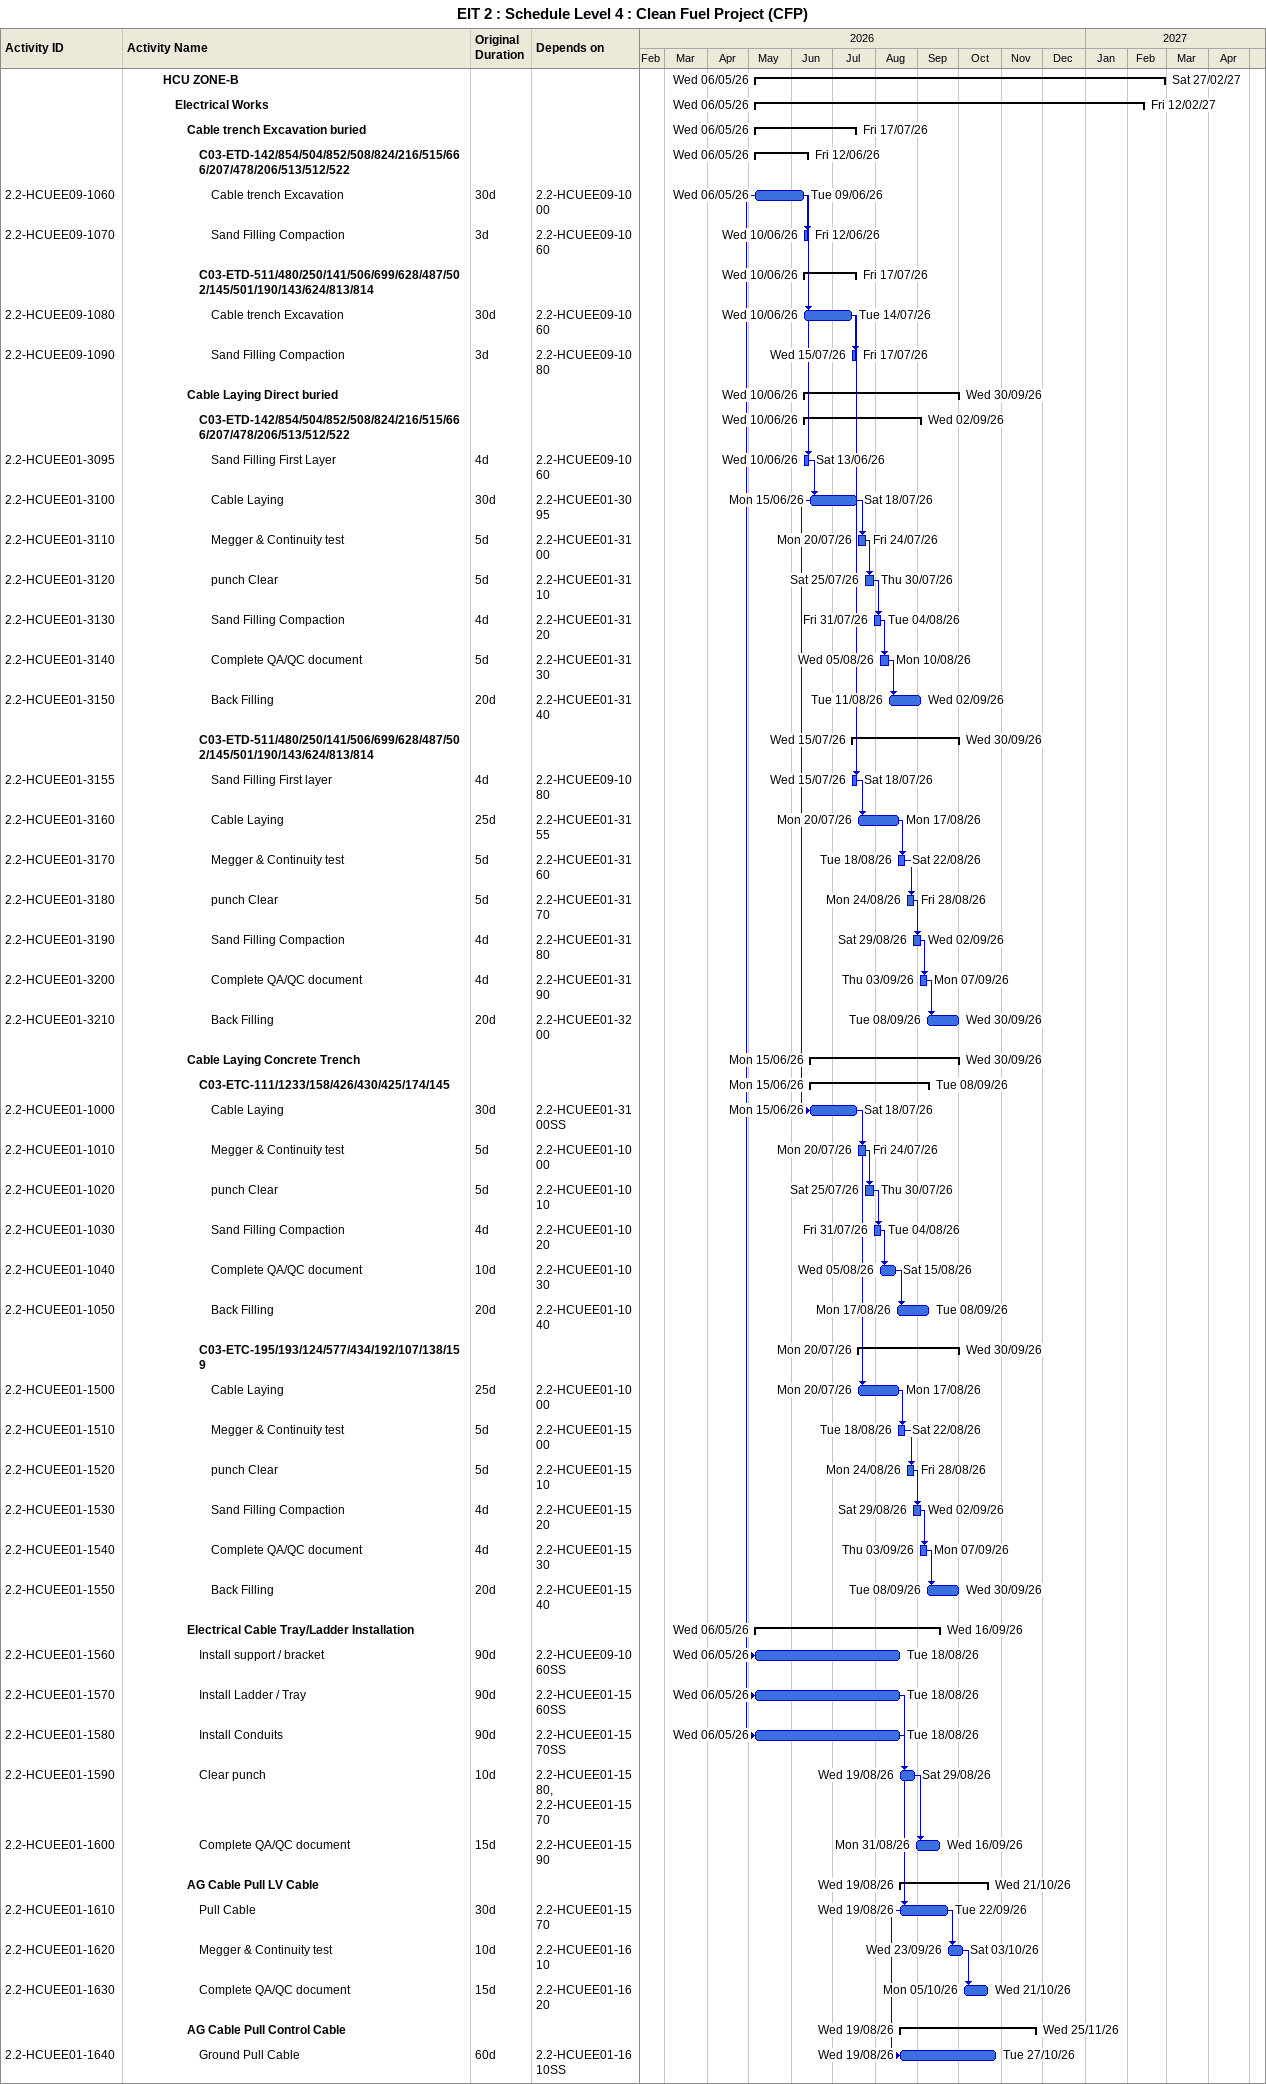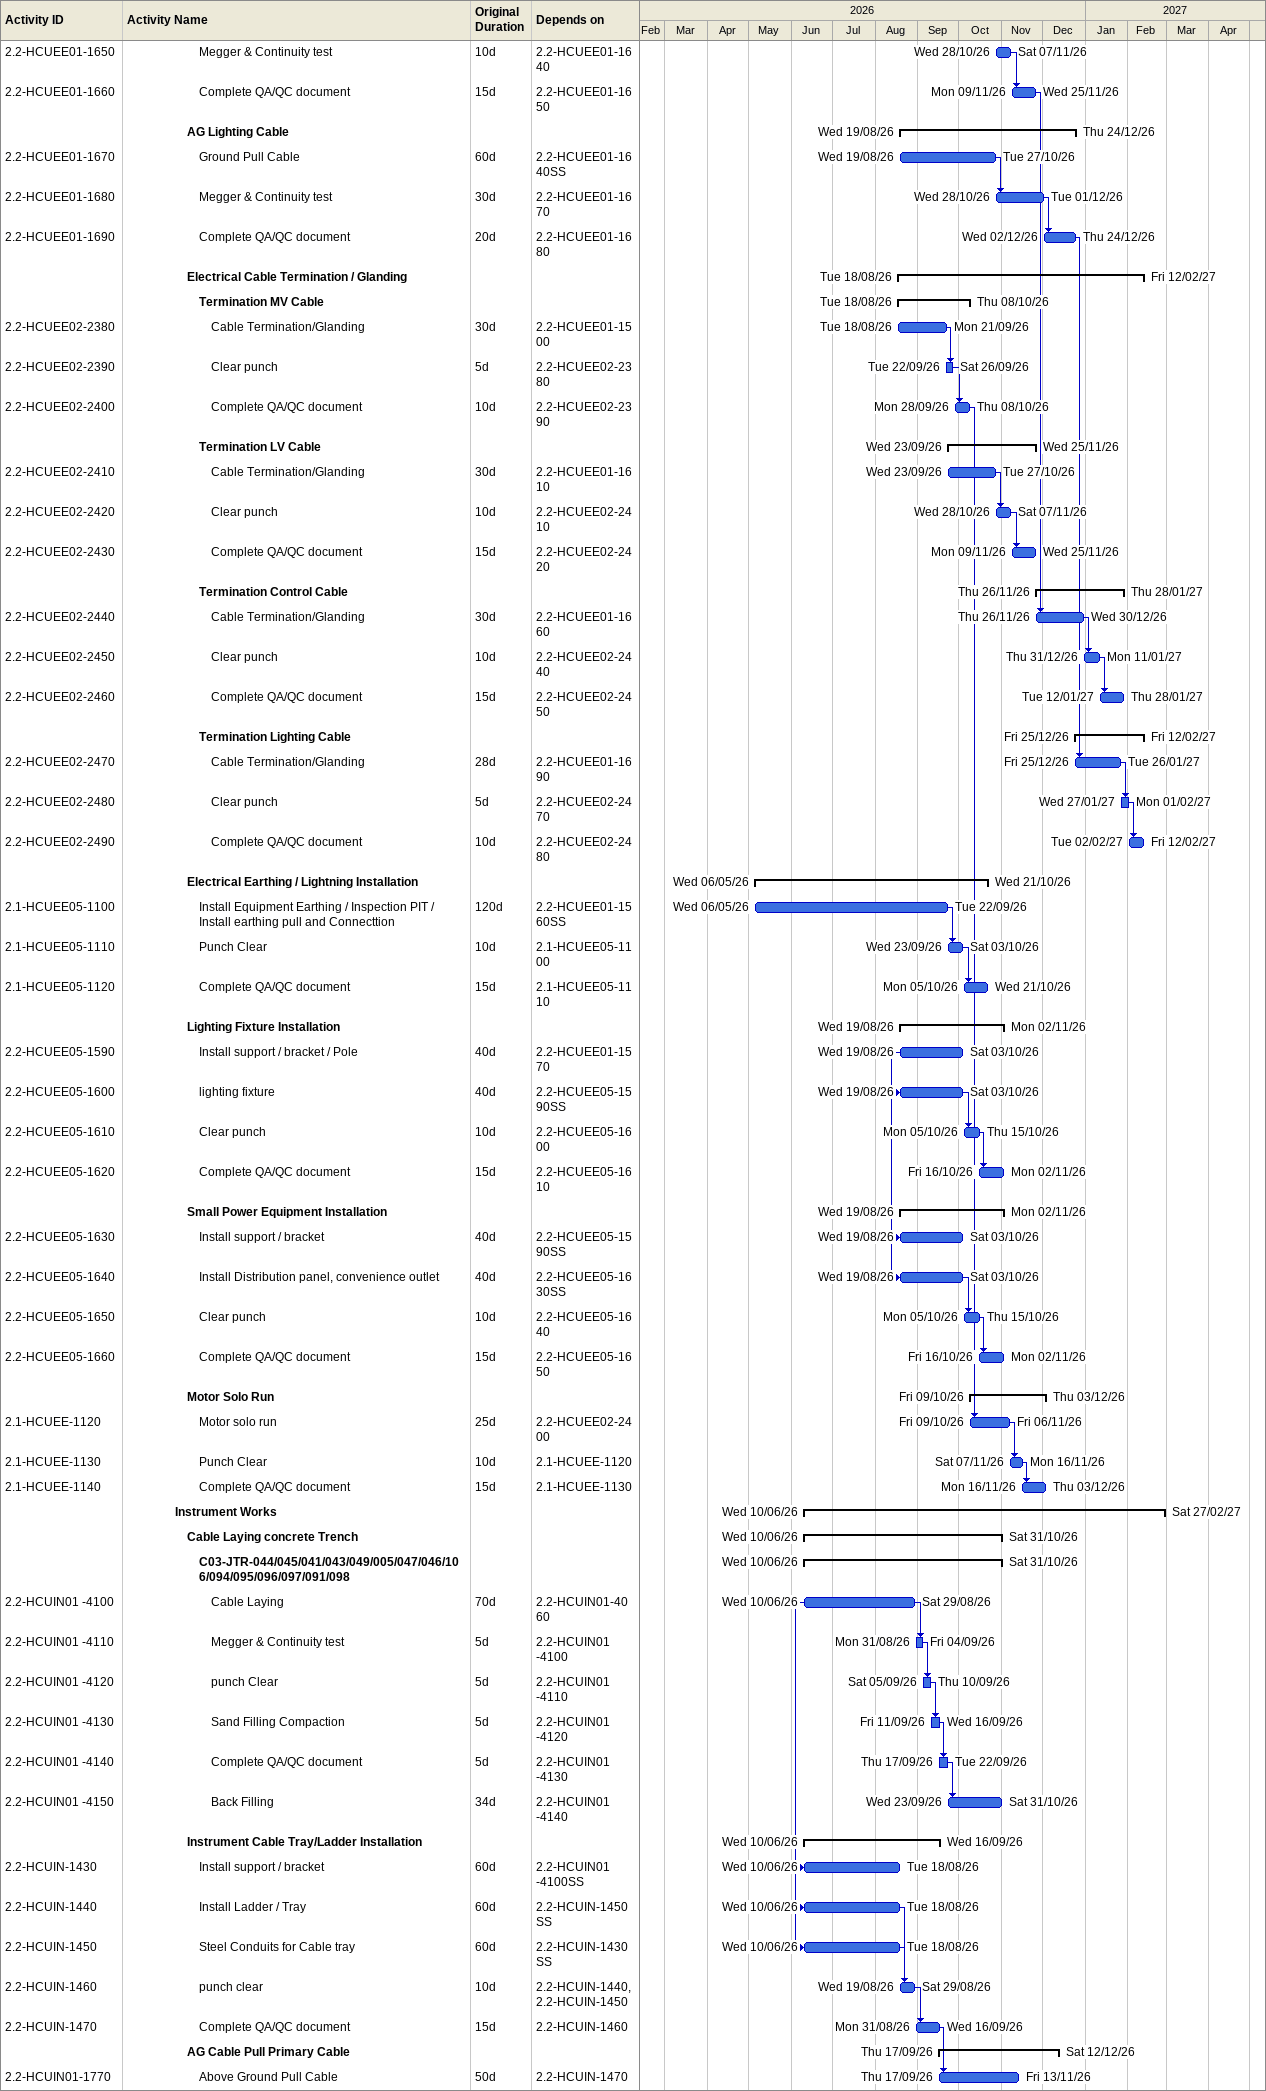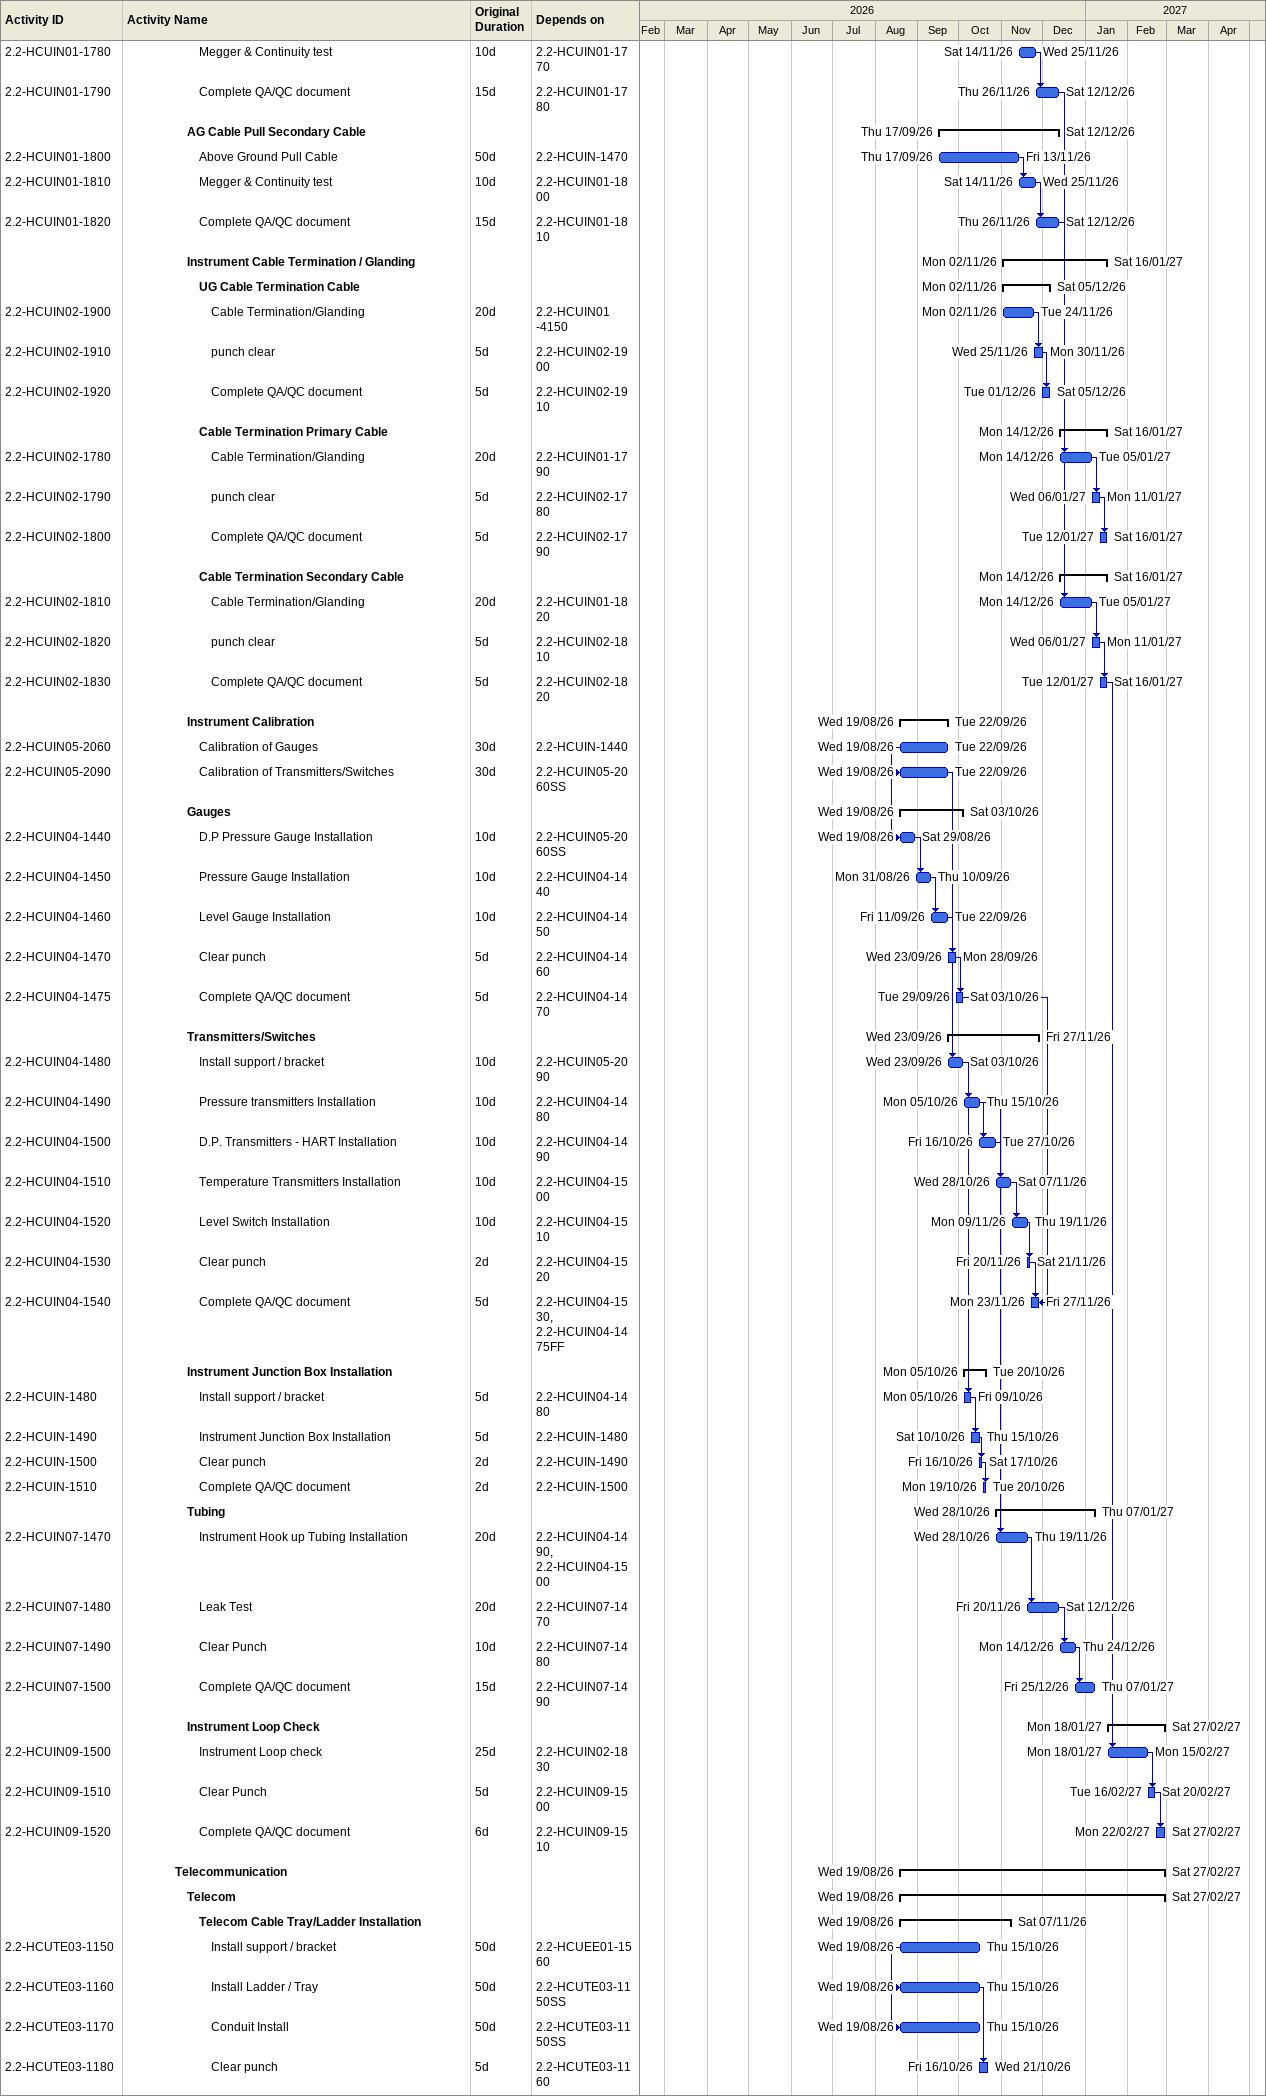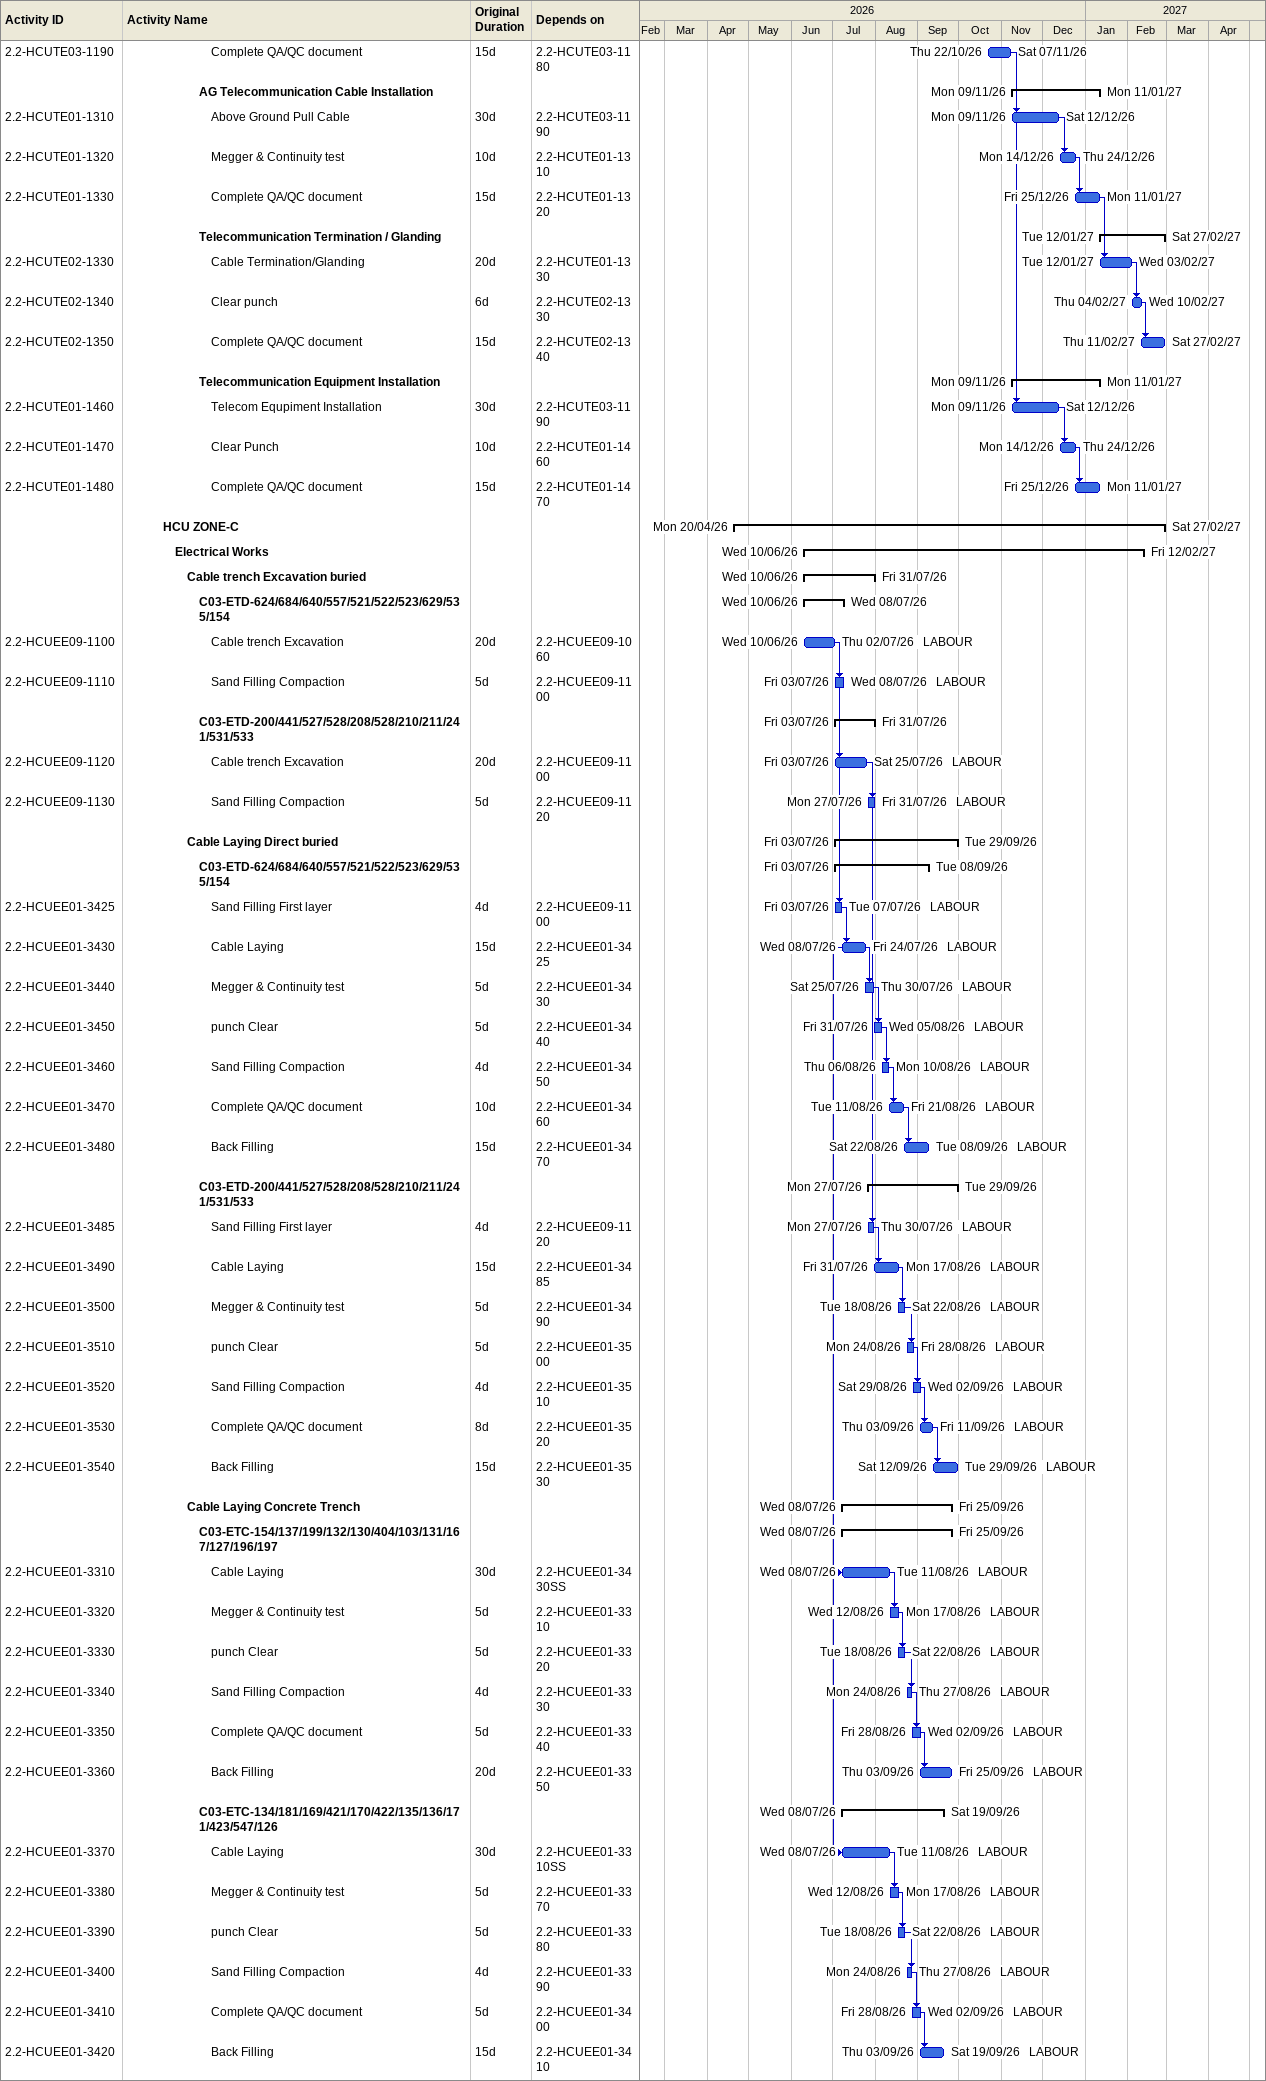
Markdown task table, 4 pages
EIT 2 : Schedule Level 4 : Clean Fuel Project (CFP)

| ID | Level | Task | Original duration | Start | Finish | Predecessors | Resources |
|---|---|---|---|---|---|---|---|
|  | 4 | **HCU ZONE-B** |  | 2026-05-06 | 2027-02-27 |  |  |
|  | 5 | **Electrical Works** |  | 2026-05-06 | 2027-02-12 |  |  |
|  | 6 | **Cable trench Excavation buried** |  | 2026-05-06 | 2026-07-17 |  |  |
|  | 7 | **C03-ETD-142/854/504/852/508/824/216/515/666/207/478/206/513/512/522** |  | 2026-05-06 | 2026-06-12 |  |  |
| 2.2-HCUEE09-1060 | 8 | Cable trench Excavation | 30d | 2026-05-06 | 2026-06-09 | 2.2-HCUEE09-1000 |  |
| 2.2-HCUEE09-1070 | 8 | Sand Filling Compaction | 3d | 2026-06-10 | 2026-06-12 | 2.2-HCUEE09-1060 |  |
|  | 7 | **C03-ETD-511/480/250/141/506/699/628/487/502/145/501/190/143/624/813/814** |  | 2026-06-10 | 2026-07-17 |  |  |
| 2.2-HCUEE09-1080 | 8 | Cable trench Excavation | 30d | 2026-06-10 | 2026-07-14 | 2.2-HCUEE09-1060 |  |
| 2.2-HCUEE09-1090 | 8 | Sand Filling Compaction | 3d | 2026-07-15 | 2026-07-17 | 2.2-HCUEE09-1080 |  |
|  | 6 | **Cable Laying Direct buried** |  | 2026-06-10 | 2026-09-30 |  |  |
|  | 7 | **C03-ETD-142/854/504/852/508/824/216/515/666/207/478/206/513/512/522** |  | 2026-06-10 | 2026-09-02 |  |  |
| 2.2-HCUEE01-3095 | 8 | Sand Filling First Layer | 4d | 2026-06-10 | 2026-06-13 | 2.2-HCUEE09-1060 |  |
| 2.2-HCUEE01-3100 | 8 | Cable Laying | 30d | 2026-06-15 | 2026-07-18 | 2.2-HCUEE01-3095 |  |
| 2.2-HCUEE01-3110 | 8 | Megger & Continuity test | 5d | 2026-07-20 | 2026-07-24 | 2.2-HCUEE01-3100 |  |
| 2.2-HCUEE01-3120 | 8 | punch Clear | 5d | 2026-07-25 | 2026-07-30 | 2.2-HCUEE01-3110 |  |
| 2.2-HCUEE01-3130 | 8 | Sand Filling Compaction | 4d | 2026-07-31 | 2026-08-04 | 2.2-HCUEE01-3120 |  |
| 2.2-HCUEE01-3140 | 8 | Complete QA/QC document | 5d | 2026-08-05 | 2026-08-10 | 2.2-HCUEE01-3130 |  |
| 2.2-HCUEE01-3150 | 8 | Back Filling | 20d | 2026-08-11 | 2026-09-02 | 2.2-HCUEE01-3140 |  |
|  | 7 | **C03-ETD-511/480/250/141/506/699/628/487/502/145/501/190/143/624/813/814** |  | 2026-07-15 | 2026-09-30 |  |  |
| 2.2-HCUEE01-3155 | 8 | Sand Filling First layer | 4d | 2026-07-15 | 2026-07-18 | 2.2-HCUEE09-1080 |  |
| 2.2-HCUEE01-3160 | 8 | Cable Laying | 25d | 2026-07-20 | 2026-08-17 | 2.2-HCUEE01-3155 |  |
| 2.2-HCUEE01-3170 | 8 | Megger & Continuity test | 5d | 2026-08-18 | 2026-08-22 | 2.2-HCUEE01-3160 |  |
| 2.2-HCUEE01-3180 | 8 | punch Clear | 5d | 2026-08-24 | 2026-08-28 | 2.2-HCUEE01-3170 |  |
| 2.2-HCUEE01-3190 | 8 | Sand Filling Compaction | 4d | 2026-08-29 | 2026-09-02 | 2.2-HCUEE01-3180 |  |
| 2.2-HCUEE01-3200 | 8 | Complete QA/QC document | 4d | 2026-09-03 | 2026-09-07 | 2.2-HCUEE01-3190 |  |
| 2.2-HCUEE01-3210 | 8 | Back Filling | 20d | 2026-09-08 | 2026-09-30 | 2.2-HCUEE01-3200 |  |
|  | 6 | **Cable Laying Concrete Trench** |  | 2026-06-15 | 2026-09-30 |  |  |
|  | 7 | **C03-ETC-111/1233/158/426/430/425/174/145** |  | 2026-06-15 | 2026-09-08 |  |  |
| 2.2-HCUEE01-1000 | 8 | Cable Laying | 30d | 2026-06-15 | 2026-07-18 | 2.2-HCUEE01-3100SS |  |
| 2.2-HCUEE01-1010 | 8 | Megger & Continuity test | 5d | 2026-07-20 | 2026-07-24 | 2.2-HCUEE01-1000 |  |
| 2.2-HCUEE01-1020 | 8 | punch Clear | 5d | 2026-07-25 | 2026-07-30 | 2.2-HCUEE01-1010 |  |
| 2.2-HCUEE01-1030 | 8 | Sand Filling Compaction | 4d | 2026-07-31 | 2026-08-04 | 2.2-HCUEE01-1020 |  |
| 2.2-HCUEE01-1040 | 8 | Complete QA/QC document | 10d | 2026-08-05 | 2026-08-15 | 2.2-HCUEE01-1030 |  |
| 2.2-HCUEE01-1050 | 8 | Back Filling | 20d | 2026-08-17 | 2026-09-08 | 2.2-HCUEE01-1040 |  |
|  | 7 | **C03-ETC-195/193/124/577/434/192/107/138/159** |  | 2026-07-20 | 2026-09-30 |  |  |
| 2.2-HCUEE01-1500 | 8 | Cable Laying | 25d | 2026-07-20 | 2026-08-17 | 2.2-HCUEE01-1000 |  |
| 2.2-HCUEE01-1510 | 8 | Megger & Continuity test | 5d | 2026-08-18 | 2026-08-22 | 2.2-HCUEE01-1500 |  |
| 2.2-HCUEE01-1520 | 8 | punch Clear | 5d | 2026-08-24 | 2026-08-28 | 2.2-HCUEE01-1510 |  |
| 2.2-HCUEE01-1530 | 8 | Sand Filling Compaction | 4d | 2026-08-29 | 2026-09-02 | 2.2-HCUEE01-1520 |  |
| 2.2-HCUEE01-1540 | 8 | Complete QA/QC document | 4d | 2026-09-03 | 2026-09-07 | 2.2-HCUEE01-1530 |  |
| 2.2-HCUEE01-1550 | 8 | Back Filling | 20d | 2026-09-08 | 2026-09-30 | 2.2-HCUEE01-1540 |  |
|  | 6 | **Electrical Cable Tray/Ladder Installation** |  | 2026-05-06 | 2026-09-16 |  |  |
| 2.2-HCUEE01-1560 | 7 | Install support / bracket | 90d | 2026-05-06 | 2026-08-18 | 2.2-HCUEE09-1060SS |  |
| 2.2-HCUEE01-1570 | 7 | Install Ladder / Tray | 90d | 2026-05-06 | 2026-08-18 | 2.2-HCUEE01-1560SS |  |
| 2.2-HCUEE01-1580 | 7 | Install Conduits | 90d | 2026-05-06 | 2026-08-18 | 2.2-HCUEE01-1570SS |  |
| 2.2-HCUEE01-1590 | 7 | Clear punch | 10d | 2026-08-19 | 2026-08-29 | 2.2-HCUEE01-1580, 2.2-HCUEE01-1570 |  |
| 2.2-HCUEE01-1600 | 7 | Complete QA/QC document | 15d | 2026-08-31 | 2026-09-16 | 2.2-HCUEE01-1590 |  |
|  | 6 | **AG Cable Pull LV Cable** |  | 2026-08-19 | 2026-10-21 |  |  |
| 2.2-HCUEE01-1610 | 7 | Pull Cable | 30d | 2026-08-19 | 2026-09-22 | 2.2-HCUEE01-1570 |  |
| 2.2-HCUEE01-1620 | 7 | Megger & Continuity test | 10d | 2026-09-23 | 2026-10-03 | 2.2-HCUEE01-1610 |  |
| 2.2-HCUEE01-1630 | 7 | Complete QA/QC document | 15d | 2026-10-05 | 2026-10-21 | 2.2-HCUEE01-1620 |  |
|  | 6 | **AG Cable Pull Control Cable** |  | 2026-08-19 | 2026-11-25 |  |  |
| 2.2-HCUEE01-1640 | 7 | Ground Pull Cable | 60d | 2026-08-19 | 2026-10-27 | 2.2-HCUEE01-1610SS |  |
| 2.2-HCUEE01-1650 | 7 | Megger & Continuity test | 10d | 2026-10-28 | 2026-11-07 | 2.2-HCUEE01-1640 |  |
| 2.2-HCUEE01-1660 | 7 | Complete QA/QC document | 15d | 2026-11-09 | 2026-11-25 | 2.2-HCUEE01-1650 |  |
|  | 6 | **AG Lighting Cable** |  | 2026-08-19 | 2026-12-24 |  |  |
| 2.2-HCUEE01-1670 | 7 | Ground Pull Cable | 60d | 2026-08-19 | 2026-10-27 | 2.2-HCUEE01-1640SS |  |
| 2.2-HCUEE01-1680 | 7 | Megger & Continuity test | 30d | 2026-10-28 | 2026-12-01 | 2.2-HCUEE01-1670 |  |
| 2.2-HCUEE01-1690 | 7 | Complete QA/QC document | 20d | 2026-12-02 | 2026-12-24 | 2.2-HCUEE01-1680 |  |
|  | 6 | **Electrical Cable Termination / Glanding** |  | 2026-08-18 | 2027-02-12 |  |  |
|  | 7 | **Termination MV Cable** |  | 2026-08-18 | 2026-10-08 |  |  |
| 2.2-HCUEE02-2380 | 8 | Cable Termination/Glanding | 30d | 2026-08-18 | 2026-09-21 | 2.2-HCUEE01-1500 |  |
| 2.2-HCUEE02-2390 | 8 | Clear punch | 5d | 2026-09-22 | 2026-09-26 | 2.2-HCUEE02-2380 |  |
| 2.2-HCUEE02-2400 | 8 | Complete QA/QC document | 10d | 2026-09-28 | 2026-10-08 | 2.2-HCUEE02-2390 |  |
|  | 7 | **Termination LV Cable** |  | 2026-09-23 | 2026-11-25 |  |  |
| 2.2-HCUEE02-2410 | 8 | Cable Termination/Glanding | 30d | 2026-09-23 | 2026-10-27 | 2.2-HCUEE01-1610 |  |
| 2.2-HCUEE02-2420 | 8 | Clear punch | 10d | 2026-10-28 | 2026-11-07 | 2.2-HCUEE02-2410 |  |
| 2.2-HCUEE02-2430 | 8 | Complete QA/QC document | 15d | 2026-11-09 | 2026-11-25 | 2.2-HCUEE02-2420 |  |
|  | 7 | **Termination Control Cable** |  | 2026-11-26 | 2027-01-28 |  |  |
| 2.2-HCUEE02-2440 | 8 | Cable Termination/Glanding | 30d | 2026-11-26 | 2026-12-30 | 2.2-HCUEE01-1660 |  |
| 2.2-HCUEE02-2450 | 8 | Clear punch | 10d | 2026-12-31 | 2027-01-11 | 2.2-HCUEE02-2440 |  |
| 2.2-HCUEE02-2460 | 8 | Complete QA/QC document | 15d | 2027-01-12 | 2027-01-28 | 2.2-HCUEE02-2450 |  |
|  | 7 | **Termination Lighting Cable** |  | 2026-12-25 | 2027-02-12 |  |  |
| 2.2-HCUEE02-2470 | 8 | Cable Termination/Glanding | 28d | 2026-12-25 | 2027-01-26 | 2.2-HCUEE01-1690 |  |
| 2.2-HCUEE02-2480 | 8 | Clear punch | 5d | 2027-01-27 | 2027-02-01 | 2.2-HCUEE02-2470 |  |
| 2.2-HCUEE02-2490 | 8 | Complete QA/QC document | 10d | 2027-02-02 | 2027-02-12 | 2.2-HCUEE02-2480 |  |
|  | 6 | **Electrical Earthing / Lightning Installation** |  | 2026-05-06 | 2026-10-21 |  |  |
| 2.1-HCUEE05-1100 | 7 | Install Equipment Earthing / Inspection PIT / Install earthing pull and Connecttion | 120d | 2026-05-06 | 2026-09-22 | 2.2-HCUEE01-1560SS |  |
| 2.1-HCUEE05-1110 | 7 | Punch Clear | 10d | 2026-09-23 | 2026-10-03 | 2.1-HCUEE05-1100 |  |
| 2.1-HCUEE05-1120 | 7 | Complete QA/QC document | 15d | 2026-10-05 | 2026-10-21 | 2.1-HCUEE05-1110 |  |
|  | 6 | **Lighting Fixture Installation** |  | 2026-08-19 | 2026-11-02 |  |  |
| 2.2-HCUEE05-1590 | 7 | Install support / bracket / Pole | 40d | 2026-08-19 | 2026-10-03 | 2.2-HCUEE01-1570 |  |
| 2.2-HCUEE05-1600 | 7 | lighting fixture | 40d | 2026-08-19 | 2026-10-03 | 2.2-HCUEE05-1590SS |  |
| 2.2-HCUEE05-1610 | 7 | Clear punch | 10d | 2026-10-05 | 2026-10-15 | 2.2-HCUEE05-1600 |  |
| 2.2-HCUEE05-1620 | 7 | Complete QA/QC document | 15d | 2026-10-16 | 2026-11-02 | 2.2-HCUEE05-1610 |  |
|  | 6 | **Small Power Equipment Installation** |  | 2026-08-19 | 2026-11-02 |  |  |
| 2.2-HCUEE05-1630 | 7 | Install support / bracket | 40d | 2026-08-19 | 2026-10-03 | 2.2-HCUEE05-1590SS |  |
| 2.2-HCUEE05-1640 | 7 | Install Distribution panel, convenience outlet | 40d | 2026-08-19 | 2026-10-03 | 2.2-HCUEE05-1630SS |  |
| 2.2-HCUEE05-1650 | 7 | Clear punch | 10d | 2026-10-05 | 2026-10-15 | 2.2-HCUEE05-1640 |  |
| 2.2-HCUEE05-1660 | 7 | Complete QA/QC document | 15d | 2026-10-16 | 2026-11-02 | 2.2-HCUEE05-1650 |  |
|  | 6 | **Motor Solo Run** |  | 2026-10-09 | 2026-12-03 |  |  |
| 2.1-HCUEE-1120 | 7 | Motor solo run | 25d | 2026-10-09 | 2026-11-06 | 2.2-HCUEE02-2400 |  |
| 2.1-HCUEE-1130 | 7 | Punch Clear | 10d | 2026-11-07 | 2026-11-16 | 2.1-HCUEE-1120 |  |
| 2.1-HCUEE-1140 | 7 | Complete QA/QC document | 15d | 2026-11-16 | 2026-12-03 | 2.1-HCUEE-1130 |  |
|  | 5 | **Instrument Works** |  | 2026-06-10 | 2027-02-27 |  |  |
|  | 6 | **Cable Laying concrete Trench** |  | 2026-06-10 | 2026-10-31 |  |  |
|  | 7 | **C03-JTR-044/045/041/043/049/005/047/046/106/094/095/096/097/091/098** |  | 2026-06-10 | 2026-10-31 |  |  |
| 2.2-HCUIN01 -4100 | 8 | Cable Laying | 70d | 2026-06-10 | 2026-08-29 | 2.2-HCUIN01-4060 |  |
| 2.2-HCUIN01 -4110 | 8 | Megger & Continuity test | 5d | 2026-08-31 | 2026-09-04 | 2.2-HCUIN01 -4100 |  |
| 2.2-HCUIN01 -4120 | 8 | punch Clear | 5d | 2026-09-05 | 2026-09-10 | 2.2-HCUIN01 -4110 |  |
| 2.2-HCUIN01 -4130 | 8 | Sand Filling Compaction | 5d | 2026-09-11 | 2026-09-16 | 2.2-HCUIN01 -4120 |  |
| 2.2-HCUIN01 -4140 | 8 | Complete QA/QC document | 5d | 2026-09-17 | 2026-09-22 | 2.2-HCUIN01 -4130 |  |
| 2.2-HCUIN01 -4150 | 8 | Back Filling | 34d | 2026-09-23 | 2026-10-31 | 2.2-HCUIN01 -4140 |  |
|  | 6 | **Instrument Cable Tray/Ladder Installation** |  | 2026-06-10 | 2026-09-16 |  |  |
| 2.2-HCUIN-1430 | 7 | Install support / bracket | 60d | 2026-06-10 | 2026-08-18 | 2.2-HCUIN01 -4100SS |  |
| 2.2-HCUIN-1440 | 7 | Install Ladder / Tray | 60d | 2026-06-10 | 2026-08-18 | 2.2-HCUIN-1450SS |  |
| 2.2-HCUIN-1450 | 7 | Steel Conduits for Cable tray | 60d | 2026-06-10 | 2026-08-18 | 2.2-HCUIN-1430SS |  |
| 2.2-HCUIN-1460 | 7 | punch clear | 10d | 2026-08-19 | 2026-08-29 | 2.2-HCUIN-1440, 2.2-HCUIN-1450 |  |
| 2.2-HCUIN-1470 | 7 | Complete QA/QC document | 15d | 2026-08-31 | 2026-09-16 | 2.2-HCUIN-1460 |  |
|  | 6 | **AG Cable Pull Primary Cable** |  | 2026-09-17 | 2026-12-12 |  |  |
| 2.2-HCUIN01-1770 | 7 | Above Ground Pull Cable | 50d | 2026-09-17 | 2026-11-13 | 2.2-HCUIN-1470 |  |
| 2.2-HCUIN01-1780 | 7 | Megger & Continuity test | 10d | 2026-11-14 | 2026-11-25 | 2.2-HCUIN01-1770 |  |
| 2.2-HCUIN01-1790 | 7 | Complete QA/QC document | 15d | 2026-11-26 | 2026-12-12 | 2.2-HCUIN01-1780 |  |
|  | 6 | **AG Cable Pull Secondary Cable** |  | 2026-09-17 | 2026-12-12 |  |  |
| 2.2-HCUIN01-1800 | 7 | Above Ground Pull Cable | 50d | 2026-09-17 | 2026-11-13 | 2.2-HCUIN-1470 |  |
| 2.2-HCUIN01-1810 | 7 | Megger & Continuity test | 10d | 2026-11-14 | 2026-11-25 | 2.2-HCUIN01-1800 |  |
| 2.2-HCUIN01-1820 | 7 | Complete QA/QC document | 15d | 2026-11-26 | 2026-12-12 | 2.2-HCUIN01-1810 |  |
|  | 6 | **Instrument Cable Termination / Glanding** |  | 2026-11-02 | 2027-01-16 |  |  |
|  | 7 | **UG Cable Termination Cable** |  | 2026-11-02 | 2026-12-05 |  |  |
| 2.2-HCUIN02-1900 | 8 | Cable Termination/Glanding | 20d | 2026-11-02 | 2026-11-24 | 2.2-HCUIN01 -4150 |  |
| 2.2-HCUIN02-1910 | 8 | punch clear | 5d | 2026-11-25 | 2026-11-30 | 2.2-HCUIN02-1900 |  |
| 2.2-HCUIN02-1920 | 8 | Complete QA/QC document | 5d | 2026-12-01 | 2026-12-05 | 2.2-HCUIN02-1910 |  |
|  | 7 | **Cable Termination Primary Cable** |  | 2026-12-14 | 2027-01-16 |  |  |
| 2.2-HCUIN02-1780 | 8 | Cable Termination/Glanding | 20d | 2026-12-14 | 2027-01-05 | 2.2-HCUIN01-1790 |  |
| 2.2-HCUIN02-1790 | 8 | punch clear | 5d | 2027-01-06 | 2027-01-11 | 2.2-HCUIN02-1780 |  |
| 2.2-HCUIN02-1800 | 8 | Complete QA/QC document | 5d | 2027-01-12 | 2027-01-16 | 2.2-HCUIN02-1790 |  |
|  | 7 | **Cable Termination Secondary Cable** |  | 2026-12-14 | 2027-01-16 |  |  |
| 2.2-HCUIN02-1810 | 8 | Cable Termination/Glanding | 20d | 2026-12-14 | 2027-01-05 | 2.2-HCUIN01-1820 |  |
| 2.2-HCUIN02-1820 | 8 | punch clear | 5d | 2027-01-06 | 2027-01-11 | 2.2-HCUIN02-1810 |  |
| 2.2-HCUIN02-1830 | 8 | Complete QA/QC document | 5d | 2027-01-12 | 2027-01-16 | 2.2-HCUIN02-1820 |  |
|  | 6 | **Instrument Calibration** |  | 2026-08-19 | 2026-09-22 |  |  |
| 2.2-HCUIN05-2060 | 7 | Calibration of Gauges | 30d | 2026-08-19 | 2026-09-22 | 2.2-HCUIN-1440 |  |
| 2.2-HCUIN05-2090 | 7 | Calibration of Transmitters/Switches | 30d | 2026-08-19 | 2026-09-22 | 2.2-HCUIN05-2060SS |  |
|  | 6 | **Gauges** |  | 2026-08-19 | 2026-10-03 |  |  |
| 2.2-HCUIN04-1440 | 7 | D.P Pressure Gauge Installation | 10d | 2026-08-19 | 2026-08-29 | 2.2-HCUIN05-2060SS |  |
| 2.2-HCUIN04-1450 | 7 | Pressure Gauge Installation | 10d | 2026-08-31 | 2026-09-10 | 2.2-HCUIN04-1440 |  |
| 2.2-HCUIN04-1460 | 7 | Level Gauge Installation | 10d | 2026-09-11 | 2026-09-22 | 2.2-HCUIN04-1450 |  |
| 2.2-HCUIN04-1470 | 7 | Clear punch | 5d | 2026-09-23 | 2026-09-28 | 2.2-HCUIN04-1460 |  |
| 2.2-HCUIN04-1475 | 7 | Complete QA/QC document | 5d | 2026-09-29 | 2026-10-03 | 2.2-HCUIN04-1470 |  |
|  | 6 | **Transmitters/Switches** |  | 2026-09-23 | 2026-11-27 |  |  |
| 2.2-HCUIN04-1480 | 7 | Install support / bracket | 10d | 2026-09-23 | 2026-10-03 | 2.2-HCUIN05-2090 |  |
| 2.2-HCUIN04-1490 | 7 | Pressure transmitters Installation | 10d | 2026-10-05 | 2026-10-15 | 2.2-HCUIN04-1480 |  |
| 2.2-HCUIN04-1500 | 7 | D.P. Transmitters - HART Installation | 10d | 2026-10-16 | 2026-10-27 | 2.2-HCUIN04-1490 |  |
| 2.2-HCUIN04-1510 | 7 | Temperature Transmitters Installation | 10d | 2026-10-28 | 2026-11-07 | 2.2-HCUIN04-1500 |  |
| 2.2-HCUIN04-1520 | 7 | Level Switch Installation | 10d | 2026-11-09 | 2026-11-19 | 2.2-HCUIN04-1510 |  |
| 2.2-HCUIN04-1530 | 7 | Clear punch | 2d | 2026-11-20 | 2026-11-21 | 2.2-HCUIN04-1520 |  |
| 2.2-HCUIN04-1540 | 7 | Complete QA/QC document | 5d | 2026-11-23 | 2026-11-27 | 2.2-HCUIN04-1530, 2.2-HCUIN04-1475FF |  |
|  | 6 | **Instrument Junction Box Installation** |  | 2026-10-05 | 2026-10-20 |  |  |
| 2.2-HCUIN-1480 | 7 | Install support / bracket | 5d | 2026-10-05 | 2026-10-09 | 2.2-HCUIN04-1480 |  |
| 2.2-HCUIN-1490 | 7 | Instrument Junction Box Installation | 5d | 2026-10-10 | 2026-10-15 | 2.2-HCUIN-1480 |  |
| 2.2-HCUIN-1500 | 7 | Clear punch | 2d | 2026-10-16 | 2026-10-17 | 2.2-HCUIN-1490 |  |
| 2.2-HCUIN-1510 | 7 | Complete QA/QC document | 2d | 2026-10-19 | 2026-10-20 | 2.2-HCUIN-1500 |  |
|  | 6 | **Tubing** |  | 2026-10-28 | 2027-01-07 |  |  |
| 2.2-HCUIN07-1470 | 7 | Instrument Hook up Tubing Installation | 20d | 2026-10-28 | 2026-11-19 | 2.2-HCUIN04-1490, 2.2-HCUIN04-1500 |  |
| 2.2-HCUIN07-1480 | 7 | Leak Test | 20d | 2026-11-20 | 2026-12-12 | 2.2-HCUIN07-1470 |  |
| 2.2-HCUIN07-1490 | 7 | Clear Punch | 10d | 2026-12-14 | 2026-12-24 | 2.2-HCUIN07-1480 |  |
| 2.2-HCUIN07-1500 | 7 | Complete QA/QC document | 15d | 2026-12-25 | 2027-01-07 | 2.2-HCUIN07-1490 |  |
|  | 6 | **Instrument Loop Check** |  | 2027-01-18 | 2027-02-27 |  |  |
| 2.2-HCUIN09-1500 | 7 | Instrument Loop check | 25d | 2027-01-18 | 2027-02-15 | 2.2-HCUIN02-1830 |  |
| 2.2-HCUIN09-1510 | 7 | Clear Punch | 5d | 2027-02-16 | 2027-02-20 | 2.2-HCUIN09-1500 |  |
| 2.2-HCUIN09-1520 | 7 | Complete QA/QC document | 6d | 2027-02-22 | 2027-02-27 | 2.2-HCUIN09-1510 |  |
|  | 5 | **Telecommunication** |  | 2026-08-19 | 2027-02-27 |  |  |
|  | 6 | **Telecom** |  | 2026-08-19 | 2027-02-27 |  |  |
|  | 7 | **Telecom Cable Tray/Ladder Installation** |  | 2026-08-19 | 2026-11-07 |  |  |
| 2.2-HCUTE03-1150 | 8 | Install support / bracket | 50d | 2026-08-19 | 2026-10-15 | 2.2-HCUEE01-1560 |  |
| 2.2-HCUTE03-1160 | 8 | Install Ladder / Tray | 50d | 2026-08-19 | 2026-10-15 | 2.2-HCUTE03-1150SS |  |
| 2.2-HCUTE03-1170 | 8 | Conduit Install | 50d | 2026-08-19 | 2026-10-15 | 2.2-HCUTE03-1150SS |  |
| 2.2-HCUTE03-1180 | 8 | Clear punch | 5d | 2026-10-16 | 2026-10-21 | 2.2-HCUTE03-1160 |  |
| 2.2-HCUTE03-1190 | 8 | Complete QA/QC document | 15d | 2026-10-22 | 2026-11-07 | 2.2-HCUTE03-1180 |  |
|  | 7 | **AG Telecommunication Cable Installation** |  | 2026-11-09 | 2027-01-11 |  |  |
| 2.2-HCUTE01-1310 | 8 | Above Ground Pull Cable | 30d | 2026-11-09 | 2026-12-12 | 2.2-HCUTE03-1190 |  |
| 2.2-HCUTE01-1320 | 8 | Megger & Continuity test | 10d | 2026-12-14 | 2026-12-24 | 2.2-HCUTE01-1310 |  |
| 2.2-HCUTE01-1330 | 8 | Complete QA/QC document | 15d | 2026-12-25 | 2027-01-11 | 2.2-HCUTE01-1320 |  |
|  | 7 | **Telecommunication Termination / Glanding** |  | 2027-01-12 | 2027-02-27 |  |  |
| 2.2-HCUTE02-1330 | 8 | Cable Termination/Glanding | 20d | 2027-01-12 | 2027-02-03 | 2.2-HCUTE01-1330 |  |
| 2.2-HCUTE02-1340 | 8 | Clear punch | 6d | 2027-02-04 | 2027-02-10 | 2.2-HCUTE02-1330 |  |
| 2.2-HCUTE02-1350 | 8 | Complete QA/QC document | 15d | 2027-02-11 | 2027-02-27 | 2.2-HCUTE02-1340 |  |
|  | 7 | **Telecommunication Equipment Installation** |  | 2026-11-09 | 2027-01-11 |  |  |
| 2.2-HCUTE01-1460 | 8 | Telecom Equpiment Installation | 30d | 2026-11-09 | 2026-12-12 | 2.2-HCUTE03-1190 |  |
| 2.2-HCUTE01-1470 | 8 | Clear Punch | 10d | 2026-12-14 | 2026-12-24 | 2.2-HCUTE01-1460 |  |
| 2.2-HCUTE01-1480 | 8 | Complete QA/QC document | 15d | 2026-12-25 | 2027-01-11 | 2.2-HCUTE01-1470 |  |
|  | 4 | **HCU ZONE-C** |  | 2026-04-20 | 2027-02-27 |  |  |
|  | 5 | **Electrical Works** |  | 2026-06-10 | 2027-02-12 |  |  |
|  | 6 | **Cable trench Excavation buried** |  | 2026-06-10 | 2026-07-31 |  |  |
|  | 7 | **C03-ETD-624/684/640/557/521/522/523/629/535/154** |  | 2026-06-10 | 2026-07-08 |  |  |
| 2.2-HCUEE09-1100 | 8 | Cable trench Excavation | 20d | 2026-06-10 | 2026-07-02 | 2.2-HCUEE09-1060 | LABOUR |
| 2.2-HCUEE09-1110 | 8 | Sand Filling Compaction | 5d | 2026-07-03 | 2026-07-08 | 2.2-HCUEE09-1100 | LABOUR |
|  | 7 | **C03-ETD-200/441/527/528/208/528/210/211/241/531/533** |  | 2026-07-03 | 2026-07-31 |  |  |
| 2.2-HCUEE09-1120 | 8 | Cable trench Excavation | 20d | 2026-07-03 | 2026-07-25 | 2.2-HCUEE09-1100 | LABOUR |
| 2.2-HCUEE09-1130 | 8 | Sand Filling Compaction | 5d | 2026-07-27 | 2026-07-31 | 2.2-HCUEE09-1120 | LABOUR |
|  | 6 | **Cable Laying Direct buried** |  | 2026-07-03 | 2026-09-29 |  |  |
|  | 7 | **C03-ETD-624/684/640/557/521/522/523/629/535/154** |  | 2026-07-03 | 2026-09-08 |  |  |
| 2.2-HCUEE01-3425 | 8 | Sand Filling First layer | 4d | 2026-07-03 | 2026-07-07 | 2.2-HCUEE09-1100 | LABOUR |
| 2.2-HCUEE01-3430 | 8 | Cable Laying | 15d | 2026-07-08 | 2026-07-24 | 2.2-HCUEE01-3425 | LABOUR |
| 2.2-HCUEE01-3440 | 8 | Megger & Continuity test | 5d | 2026-07-25 | 2026-07-30 | 2.2-HCUEE01-3430 | LABOUR |
| 2.2-HCUEE01-3450 | 8 | punch Clear | 5d | 2026-07-31 | 2026-08-05 | 2.2-HCUEE01-3440 | LABOUR |
| 2.2-HCUEE01-3460 | 8 | Sand Filling Compaction | 4d | 2026-08-06 | 2026-08-10 | 2.2-HCUEE01-3450 | LABOUR |
| 2.2-HCUEE01-3470 | 8 | Complete QA/QC document | 10d | 2026-08-11 | 2026-08-21 | 2.2-HCUEE01-3460 | LABOUR |
| 2.2-HCUEE01-3480 | 8 | Back Filling | 15d | 2026-08-22 | 2026-09-08 | 2.2-HCUEE01-3470 | LABOUR |
|  | 7 | **C03-ETD-200/441/527/528/208/528/210/211/241/531/533** |  | 2026-07-27 | 2026-09-29 |  |  |
| 2.2-HCUEE01-3485 | 8 | Sand Filling First layer | 4d | 2026-07-27 | 2026-07-30 | 2.2-HCUEE09-1120 | LABOUR |
| 2.2-HCUEE01-3490 | 8 | Cable Laying | 15d | 2026-07-31 | 2026-08-17 | 2.2-HCUEE01-3485 | LABOUR |
| 2.2-HCUEE01-3500 | 8 | Megger & Continuity test | 5d | 2026-08-18 | 2026-08-22 | 2.2-HCUEE01-3490 | LABOUR |
| 2.2-HCUEE01-3510 | 8 | punch Clear | 5d | 2026-08-24 | 2026-08-28 | 2.2-HCUEE01-3500 | LABOUR |
| 2.2-HCUEE01-3520 | 8 | Sand Filling Compaction | 4d | 2026-08-29 | 2026-09-02 | 2.2-HCUEE01-3510 | LABOUR |
| 2.2-HCUEE01-3530 | 8 | Complete QA/QC document | 8d | 2026-09-03 | 2026-09-11 | 2.2-HCUEE01-3520 | LABOUR |
| 2.2-HCUEE01-3540 | 8 | Back Filling | 15d | 2026-09-12 | 2026-09-29 | 2.2-HCUEE01-3530 | LABOUR |
|  | 6 | **Cable Laying Concrete Trench** |  | 2026-07-08 | 2026-09-25 |  |  |
|  | 7 | **C03-ETC-154/137/199/132/130/404/103/131/167/127/196/197** |  | 2026-07-08 | 2026-09-25 |  |  |
| 2.2-HCUEE01-3310 | 8 | Cable Laying | 30d | 2026-07-08 | 2026-08-11 | 2.2-HCUEE01-3430SS | LABOUR |
| 2.2-HCUEE01-3320 | 8 | Megger & Continuity test | 5d | 2026-08-12 | 2026-08-17 | 2.2-HCUEE01-3310 | LABOUR |
| 2.2-HCUEE01-3330 | 8 | punch Clear | 5d | 2026-08-18 | 2026-08-22 | 2.2-HCUEE01-3320 | LABOUR |
| 2.2-HCUEE01-3340 | 8 | Sand Filling Compaction | 4d | 2026-08-24 | 2026-08-27 | 2.2-HCUEE01-3330 | LABOUR |
| 2.2-HCUEE01-3350 | 8 | Complete QA/QC document | 5d | 2026-08-28 | 2026-09-02 | 2.2-HCUEE01-3340 | LABOUR |
| 2.2-HCUEE01-3360 | 8 | Back Filling | 20d | 2026-09-03 | 2026-09-25 | 2.2-HCUEE01-3350 | LABOUR |
|  | 7 | **C03-ETC-134/181/169/421/170/422/135/136/171/423/547/126** |  | 2026-07-08 | 2026-09-19 |  |  |
| 2.2-HCUEE01-3370 | 8 | Cable Laying | 30d | 2026-07-08 | 2026-08-11 | 2.2-HCUEE01-3310SS | LABOUR |
| 2.2-HCUEE01-3380 | 8 | Megger & Continuity test | 5d | 2026-08-12 | 2026-08-17 | 2.2-HCUEE01-3370 | LABOUR |
| 2.2-HCUEE01-3390 | 8 | punch Clear | 5d | 2026-08-18 | 2026-08-22 | 2.2-HCUEE01-3380 | LABOUR |
| 2.2-HCUEE01-3400 | 8 | Sand Filling Compaction | 4d | 2026-08-24 | 2026-08-27 | 2.2-HCUEE01-3390 | LABOUR |
| 2.2-HCUEE01-3410 | 8 | Complete QA/QC document | 5d | 2026-08-28 | 2026-09-02 | 2.2-HCUEE01-3400 | LABOUR |
| 2.2-HCUEE01-3420 | 8 | Back Filling | 15d | 2026-09-03 | 2026-09-19 | 2.2-HCUEE01-3410 | LABOUR |
